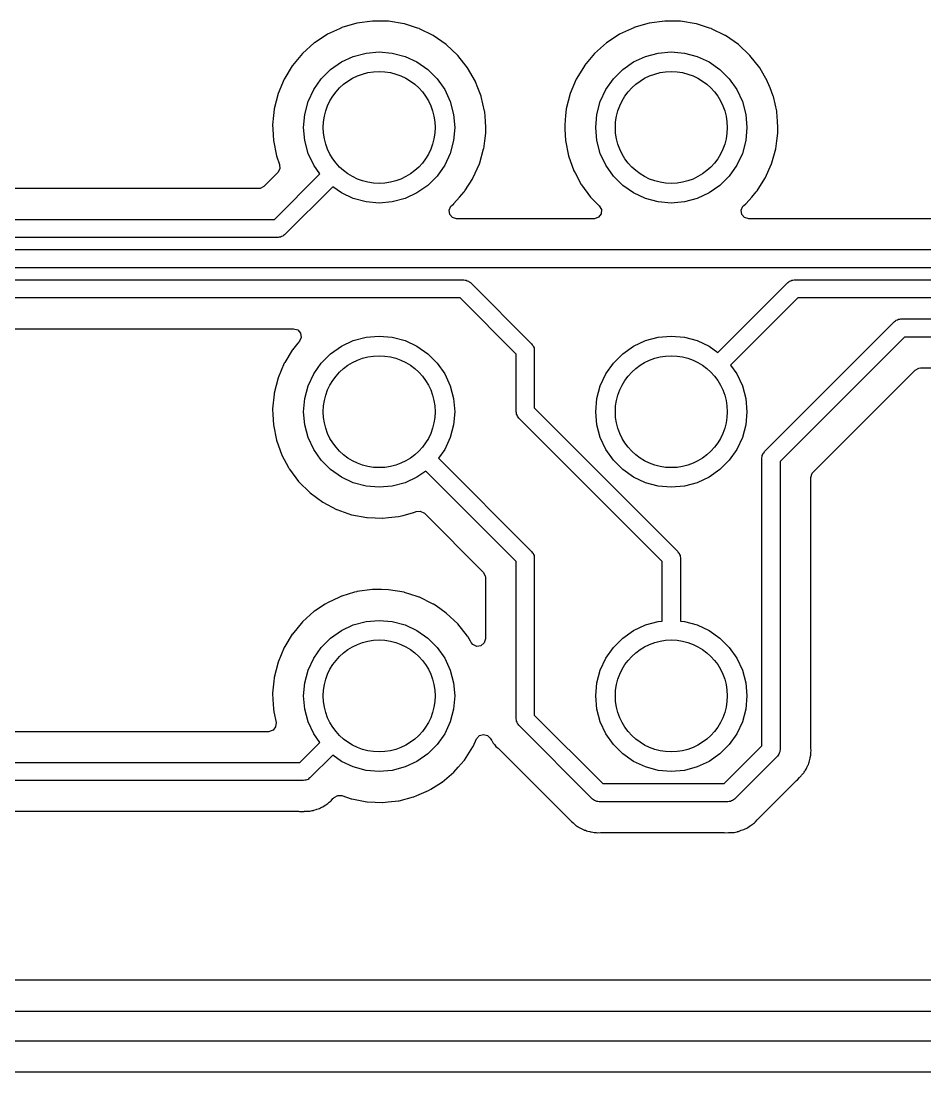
# Model space of a CAD drawing. Extents: x 123 to 292, y -246 to -33.
# Drawn here: x 199.18 to 214.13, y -161.03 to -143.65 of the extents above; entities that cross this region are included whole.
import ezdxf

# ---------------------------------------------------------------- set-up
doc = ezdxf.new("R2010")
doc.units = 0
doc.layers.add('BLACK', color=7, linetype='CONTINUOUS')

msp = doc.modelspace()

# ---------------------------------------------------------------- linework, layer by layer
at = {"layer": 'BLACK', "linetype": 'CONTINUOUS'}
for p, q in [((204.736, -143.689), (204.485, -143.762)), ((204.995, -143.654), (204.736, -143.689)), ((205, -143.654), (204.995, -143.654)), ((205.143, -143.656), (205, -143.654)), ((205, -143.654), (205, -143.654)), ((205.257, -143.657), (205.143, -143.656)), ((205.515, -143.699), (205.257, -143.657)), ((205.519, -143.701), (205.515, -143.699)), ((205.737, -143.771), (205.519, -143.701)), ((209.566, -143.689), (209.315, -143.762)), ((209.825, -143.654), (209.566, -143.689)), ((209.83, -143.654), (209.825, -143.654)), ((209.973, -143.656), (209.83, -143.654)), ((209.83, -143.654), (209.83, -143.654)), ((210.087, -143.657), (209.973, -143.656)), ((210.345, -143.699), (210.087, -143.657)), ((210.349, -143.701), (210.345, -143.699)), ((210.567, -143.771), (210.349, -143.701)), ((204.248, -143.872), (204.209, -143.897)), ((204.445, -143.781), (204.248, -143.872)), ((204.481, -143.764), (204.445, -143.781)), ((204.485, -143.762), (204.481, -143.764)), ((204.481, -143.764), (204.481, -143.764)), ((205.764, -143.779), (205.737, -143.771)), ((205.768, -143.781), (205.764, -143.779)), ((205.994, -143.893), (205.768, -143.781)), ((205.768, -143.781), (205.768, -143.781)), ((209.078, -143.872), (209.039, -143.897)), ((209.275, -143.781), (209.078, -143.872)), ((209.311, -143.764), (209.275, -143.781)), ((209.315, -143.762), (209.311, -143.764)), ((209.311, -143.764), (209.311, -143.764)), ((210.594, -143.779), (210.567, -143.771)), ((210.598, -143.781), (210.594, -143.779)), ((210.824, -143.893), (210.598, -143.781)), ((210.598, -143.781), (210.598, -143.781)), ((204.029, -144.015), (203.834, -144.189)), ((204.033, -144.012), (204.029, -144.015)), ((204.209, -143.897), (204.033, -144.012)), ((204.033, -144.012), (204.033, -144.012)), ((205.998, -143.895), (205.994, -143.893)), ((206.213, -144.044), (205.998, -143.895)), ((206.403, -144.223), (206.213, -144.044)), ((208.859, -144.015), (208.664, -144.189)), ((208.863, -144.012), (208.859, -144.015)), ((209.039, -143.897), (208.863, -144.012)), ((208.863, -144.012), (208.863, -144.012)), ((210.828, -143.895), (210.824, -143.893)), ((211.043, -144.044), (210.828, -143.895)), ((211.233, -144.223), (211.043, -144.044)), ((203.834, -144.189), (203.667, -144.39)), ((204.675, -144.239), (204.886, -144.183)), ((204.886, -144.183), (205.103, -144.164)), ((205.103, -144.164), (205.32, -144.183)), ((205.32, -144.183), (205.531, -144.239)), ((206.565, -144.428), (206.403, -144.223)), ((208.664, -144.189), (208.497, -144.39)), ((209.505, -144.239), (209.716, -144.183)), ((209.716, -144.183), (209.933, -144.164)), ((209.933, -144.164), (210.15, -144.183)), ((210.15, -144.183), (210.361, -144.239)), ((211.395, -144.428), (211.233, -144.223)), ((203.665, -144.394), (203.541, -144.598)), ((203.667, -144.39), (203.665, -144.394)), ((204.3, -144.456), (204.478, -144.331)), ((204.478, -144.331), (204.675, -144.239)), ((205.531, -144.239), (205.728, -144.331)), ((205.728, -144.331), (205.906, -144.456)), ((208.495, -144.394), (208.371, -144.598)), ((208.497, -144.39), (208.495, -144.394)), ((209.13, -144.456), (209.308, -144.331)), ((209.308, -144.331), (209.505, -144.239)), ((210.361, -144.239), (210.558, -144.331)), ((210.558, -144.331), (210.736, -144.456)), ((204.145, -144.611), (204.3, -144.456)), ((205.906, -144.456), (206.061, -144.611)), ((206.695, -144.655), (206.565, -144.428)), ((208.975, -144.611), (209.13, -144.456)), ((210.736, -144.456), (210.891, -144.611)), ((211.525, -144.655), (211.395, -144.428)), ((203.532, -144.613), (203.431, -144.854)), ((203.541, -144.598), (203.532, -144.613)), ((204.02, -144.789), (204.145, -144.611)), ((206.061, -144.611), (206.186, -144.789)), ((206.696, -144.659), (206.695, -144.655)), ((206.735, -144.76), (206.696, -144.659)), ((206.696, -144.659), (206.696, -144.659)), ((208.362, -144.613), (208.261, -144.854)), ((208.371, -144.598), (208.362, -144.613)), ((208.85, -144.789), (208.975, -144.611)), ((210.891, -144.611), (211.016, -144.789)), ((211.526, -144.659), (211.525, -144.655)), ((211.565, -144.76), (211.526, -144.659)), ((211.526, -144.659), (211.526, -144.659)), ((203.431, -144.854), (203.366, -145.108)), ((203.928, -144.986), (204.02, -144.789)), ((206.186, -144.789), (206.278, -144.986)), ((206.789, -144.898), (206.735, -144.76)), ((206.79, -144.903), (206.789, -144.898)), ((206.845, -145.145), (206.79, -144.903)), ((208.261, -144.854), (208.196, -145.108)), ((208.758, -144.986), (208.85, -144.789)), ((211.016, -144.789), (211.108, -144.986)), ((211.619, -144.898), (211.565, -144.76)), ((211.62, -144.903), (211.619, -144.898)), ((211.675, -145.145), (211.62, -144.903)), ((203.872, -145.197), (203.928, -144.986)), ((206.278, -144.986), (206.334, -145.197)), ((208.702, -145.197), (208.758, -144.986)), ((211.108, -144.986), (211.164, -145.197)), ((203.355, -145.218), (203.34, -145.368)), ((203.366, -145.112), (203.355, -145.218)), ((203.366, -145.108), (203.366, -145.112)), ((203.366, -145.112), (203.366, -145.112)), ((203.853, -145.414), (203.872, -145.197)), ((206.334, -145.197), (206.353, -145.414)), ((206.847, -145.153), (206.845, -145.145)), ((206.847, -145.158), (206.847, -145.153)), ((206.859, -145.308), (206.847, -145.158)), ((206.847, -145.158), (206.847, -145.158)), ((208.185, -145.218), (208.17, -145.368)), ((208.196, -145.112), (208.185, -145.218)), ((208.196, -145.108), (208.196, -145.112)), ((208.196, -145.112), (208.196, -145.112)), ((208.683, -145.414), (208.702, -145.197)), ((211.164, -145.197), (211.183, -145.414)), ((211.677, -145.153), (211.675, -145.145)), ((211.677, -145.158), (211.677, -145.153)), ((211.689, -145.308), (211.677, -145.158)), ((211.677, -145.158), (211.677, -145.158)), ((203.34, -145.368), (203.34, -145.373)), ((203.34, -145.373), (203.34, -145.373)), ((203.34, -145.373), (203.344, -145.44)), ((203.344, -145.44), (203.353, -145.629)), ((203.872, -145.631), (203.853, -145.414)), ((206.353, -145.414), (206.334, -145.631)), ((206.866, -145.414), (206.859, -145.308)), ((206.864, -145.506), (206.866, -145.414)), ((208.17, -145.368), (208.17, -145.373)), ((208.17, -145.373), (208.17, -145.373)), ((208.17, -145.373), (208.174, -145.44)), ((208.174, -145.44), (208.183, -145.629)), ((208.702, -145.631), (208.683, -145.414)), ((211.183, -145.414), (211.164, -145.631)), ((211.696, -145.414), (211.689, -145.308)), ((211.694, -145.506), (211.696, -145.414)), ((206.848, -145.633), (206.864, -145.509)), ((206.864, -145.509), (206.864, -145.506)), ((206.864, -145.509), (206.864, -145.509)), ((211.678, -145.633), (211.694, -145.509)), ((211.694, -145.509), (211.694, -145.506)), ((211.694, -145.509), (211.694, -145.509)), ((203.353, -145.629), (203.404, -145.885)), ((203.928, -145.842), (203.872, -145.631)), ((206.334, -145.631), (206.278, -145.842)), ((206.766, -145.997), (206.83, -145.77)), ((206.83, -145.77), (206.831, -145.766)), ((206.83, -145.77), (206.83, -145.77)), ((206.831, -145.766), (206.848, -145.633)), ((208.183, -145.629), (208.234, -145.885)), ((208.758, -145.842), (208.702, -145.631)), ((211.164, -145.631), (211.108, -145.842)), ((211.596, -145.997), (211.66, -145.77)), ((211.66, -145.77), (211.661, -145.766)), ((211.66, -145.77), (211.66, -145.77)), ((211.661, -145.766), (211.678, -145.633)), ((203.404, -145.885), (203.455, -146.028)), ((204.02, -146.039), (203.928, -145.842)), ((206.278, -145.842), (206.186, -146.039)), ((208.234, -145.885), (208.322, -146.131)), ((208.85, -146.039), (208.758, -145.842)), ((211.108, -145.842), (211.016, -146.039)), ((203.459, -146.099), (203.426, -146.16)), ((203.455, -146.028), (203.459, -146.099)), ((204.122, -146.183), (204.02, -146.039)), ((206.186, -146.039), (206.061, -146.217)), ((206.653, -146.255), (206.76, -146.017)), ((206.76, -146.017), (206.766, -145.997)), ((208.322, -146.131), (208.341, -146.166)), ((208.975, -146.217), (208.85, -146.039)), ((211.016, -146.039), (210.891, -146.217)), ((211.483, -146.255), (211.59, -146.017)), ((211.59, -146.017), (211.596, -145.997)), ((203.426, -146.16), (203.197, -146.389)), ((203.37, -146.934), (204.122, -146.183)), ((206.061, -146.217), (205.906, -146.372)), ((206.52, -146.461), (206.65, -146.259)), ((206.65, -146.259), (206.653, -146.255)), ((208.341, -146.166), (208.443, -146.357)), ((209.13, -146.372), (208.975, -146.217)), ((210.891, -146.217), (210.736, -146.372)), ((211.35, -146.461), (211.48, -146.259)), ((211.48, -146.259), (211.483, -146.255)), ((203.108, -146.426), (190.403, -146.426)), ((203.134, -146.423), (203.108, -146.426)), ((203.197, -146.389), (203.134, -146.423)), ((204.334, -146.395), (203.539, -147.191)), ((204.478, -146.497), (204.334, -146.395)), ((205.906, -146.372), (205.728, -146.497)), ((206.432, -146.565), (206.508, -146.479)), ((206.508, -146.479), (206.511, -146.475)), ((206.508, -146.479), (206.508, -146.479)), ((206.511, -146.475), (206.52, -146.461)), ((208.443, -146.357), (208.446, -146.361)), ((208.446, -146.361), (208.449, -146.365)), ((208.449, -146.365), (208.449, -146.365)), ((208.449, -146.365), (208.599, -146.567)), ((209.308, -146.497), (209.13, -146.372)), ((210.736, -146.372), (210.558, -146.497)), ((211.262, -146.565), (211.338, -146.479)), ((211.338, -146.479), (211.341, -146.475)), ((211.338, -146.479), (211.338, -146.479)), ((211.341, -146.475), (211.35, -146.461)), ((204.675, -146.589), (204.478, -146.497)), ((204.886, -146.645), (204.675, -146.589)), ((205.103, -146.664), (204.886, -146.645)), ((205.32, -146.645), (205.103, -146.664)), ((205.531, -146.589), (205.32, -146.645)), ((205.728, -146.497), (205.531, -146.589)), ((206.339, -146.672), (206.432, -146.565)), ((208.599, -146.567), (208.599, -146.567)), ((208.599, -146.567), (208.602, -146.571)), ((208.602, -146.571), (208.605, -146.574)), ((208.605, -146.574), (208.605, -146.574)), ((208.605, -146.574), (208.742, -146.71)), ((209.505, -146.589), (209.308, -146.497)), ((209.716, -146.645), (209.505, -146.589)), ((209.933, -146.664), (209.716, -146.645)), ((210.15, -146.645), (209.933, -146.664)), ((210.361, -146.589), (210.15, -146.645)), ((210.558, -146.497), (210.361, -146.589)), ((211.169, -146.672), (211.262, -146.565)), ((206.258, -146.782), (206.288, -146.717)), ((206.269, -146.852), (206.258, -146.782)), ((206.288, -146.717), (206.302, -146.703)), ((206.302, -146.703), (206.335, -146.675)), ((206.335, -146.675), (206.339, -146.672)), ((206.335, -146.675), (206.335, -146.675)), ((208.772, -146.843), (208.73, -146.9)), ((208.742, -146.71), (208.777, -146.772)), ((208.777, -146.772), (208.772, -146.843)), ((211.088, -146.782), (211.118, -146.717)), ((211.099, -146.852), (211.088, -146.782)), ((211.118, -146.717), (211.132, -146.703)), ((211.132, -146.703), (211.165, -146.675)), ((211.165, -146.675), (211.169, -146.672)), ((211.165, -146.675), (211.165, -146.675)), ((187.849, -146.934), (203.37, -146.934)), ((206.315, -146.905), (206.269, -146.852)), ((206.383, -146.925), (206.315, -146.905)), ((208.654, -146.925), (206.383, -146.925)), ((208.663, -146.925), (208.654, -146.925)), ((208.73, -146.9), (208.663, -146.925)), ((211.145, -146.905), (211.099, -146.852)), ((211.213, -146.925), (211.145, -146.905)), ((224.43, -146.925), (211.213, -146.925)), ((203.539, -147.191), (203.521, -147.2)), ((203.433, -147.234), (187.787, -147.234)), ((203.452, -147.229), (203.433, -147.234)), ((203.471, -147.229), (203.452, -147.229)), ((203.488, -147.219), (203.471, -147.229)), ((203.508, -147.214), (203.488, -147.219)), ((203.521, -147.2), (203.508, -147.214)), ((187.575, -147.434), (224.692, -147.434)), ((224.755, -147.734), (187.513, -147.734)), ((187.312, -147.933), (206.503, -147.933)), ((206.503, -147.933), (206.523, -147.939)), ((206.523, -147.939), (206.542, -147.939)), ((206.542, -147.939), (206.559, -147.948)), ((206.559, -147.948), (206.578, -147.954)), ((206.578, -147.954), (206.592, -147.968)), ((206.592, -147.968), (206.61, -147.977)), ((206.61, -147.977), (207.624, -148.992)), ((210.702, -149.133), (211.857, -147.977)), ((211.857, -147.977), (211.875, -147.968)), ((211.875, -147.968), (211.889, -147.954)), ((211.889, -147.954), (211.908, -147.948)), ((211.908, -147.948), (211.925, -147.939)), ((211.925, -147.939), (211.944, -147.939)), ((211.944, -147.939), (211.964, -147.933)), ((211.964, -147.933), (224.899, -147.933)), ((206.441, -148.233), (187.25, -148.233)), ((207.368, -149.16), (206.441, -148.233)), ((212.026, -148.233), (210.914, -149.345)), ((224.962, -148.233), (212.026, -148.233)), ((213.709, -148.585), (213.728, -148.58)), ((213.728, -148.58), (225.036, -148.58)), ((187.287, -148.742), (203.688, -148.742)), ((203.688, -148.742), (203.756, -148.762)), ((211.476, -150.77), (213.622, -148.624)), ((213.622, -148.624), (213.639, -148.614)), ((213.639, -148.614), (213.653, -148.6)), ((213.653, -148.6), (213.672, -148.595)), ((213.672, -148.595), (213.689, -148.585)), ((213.689, -148.585), (213.709, -148.585)), ((203.756, -148.762), (203.803, -148.816)), ((203.813, -148.886), (203.785, -148.949)), ((203.803, -148.816), (203.813, -148.886)), ((204.675, -148.939), (204.886, -148.883)), ((204.886, -148.883), (205.103, -148.864)), ((205.103, -148.864), (205.32, -148.883)), ((205.32, -148.883), (205.531, -148.939)), ((209.505, -148.939), (209.716, -148.883)), ((209.716, -148.883), (209.933, -148.864)), ((209.933, -148.864), (210.15, -148.883)), ((210.15, -148.883), (210.361, -148.939)), ((213.79, -148.88), (211.732, -150.938)), ((225.038, -148.88), (213.79, -148.88)), ((203.665, -149.094), (203.541, -149.298)), ((203.667, -149.09), (203.665, -149.094)), ((203.757, -148.982), (203.667, -149.09)), ((203.785, -148.949), (203.757, -148.982)), ((204.3, -149.156), (204.478, -149.031)), ((204.478, -149.031), (204.675, -148.939)), ((205.531, -148.939), (205.728, -149.031)), ((205.728, -149.031), (205.906, -149.156)), ((207.624, -148.992), (207.634, -149.009)), ((207.634, -149.009), (207.648, -149.023)), ((207.648, -149.023), (207.653, -149.042)), ((207.653, -149.042), (207.663, -149.059)), ((207.663, -149.059), (207.663, -149.079)), ((207.663, -149.079), (207.668, -149.098)), ((207.668, -149.098), (207.668, -150.052)), ((209.13, -149.156), (209.308, -149.031)), ((209.308, -149.031), (209.505, -148.939)), ((210.361, -148.939), (210.558, -149.031)), ((210.558, -149.031), (210.702, -149.133)), ((204.145, -149.311), (204.3, -149.156)), ((205.906, -149.156), (206.061, -149.311)), ((207.368, -150.114), (207.368, -149.16)), ((208.975, -149.311), (209.13, -149.156)), ((203.532, -149.313), (203.431, -149.554)), ((203.541, -149.298), (203.532, -149.313)), ((204.02, -149.489), (204.145, -149.311)), ((206.061, -149.311), (206.186, -149.489)), ((208.85, -149.489), (208.975, -149.311)), ((210.914, -149.345), (211.016, -149.489)), ((212.277, -151.112), (213.964, -149.426)), ((213.964, -149.426), (214.026, -149.392)), ((214.026, -149.392), (214.053, -149.389)), ((214.053, -149.389), (224.687, -149.389)), ((203.431, -149.554), (203.366, -149.808)), ((203.928, -149.686), (204.02, -149.489)), ((206.186, -149.489), (206.278, -149.686)), ((208.758, -149.686), (208.85, -149.489)), ((211.016, -149.489), (211.108, -149.686)), ((203.872, -149.897), (203.928, -149.686)), ((206.278, -149.686), (206.334, -149.897)), ((208.702, -149.897), (208.758, -149.686)), ((211.108, -149.686), (211.164, -149.897)), ((203.365, -149.822), (203.34, -150.068)), ((203.366, -149.812), (203.365, -149.822)), ((203.366, -149.808), (203.366, -149.812)), ((203.366, -149.812), (203.366, -149.812)), ((203.853, -150.114), (203.872, -149.897)), ((206.334, -149.897), (206.353, -150.114)), ((208.683, -150.114), (208.702, -149.897)), ((211.164, -149.897), (211.183, -150.114)), ((203.34, -150.068), (203.34, -150.073)), ((203.34, -150.073), (203.34, -150.073)), ((203.34, -150.073), (203.345, -150.16)), ((203.872, -150.331), (203.853, -150.114)), ((206.353, -150.114), (206.334, -150.331)), ((207.373, -150.133), (207.368, -150.114)), ((207.373, -150.153), (207.373, -150.133)), ((207.668, -150.052), (210.039, -152.423)), ((208.702, -150.331), (208.683, -150.114)), ((211.183, -150.114), (211.164, -150.331)), ((203.345, -150.16), (203.353, -150.329)), ((207.383, -150.17), (207.373, -150.153)), ((207.388, -150.189), (207.383, -150.17)), ((207.402, -150.203), (207.388, -150.189)), ((207.412, -150.22), (207.402, -150.203)), ((209.783, -152.591), (207.412, -150.22)), ((203.353, -150.329), (203.404, -150.585)), ((203.928, -150.542), (203.872, -150.331)), ((206.334, -150.331), (206.278, -150.542)), ((208.758, -150.542), (208.702, -150.331)), ((211.164, -150.331), (211.108, -150.542)), ((203.404, -150.585), (203.492, -150.831)), ((204.02, -150.739), (203.928, -150.542)), ((206.278, -150.542), (206.186, -150.739)), ((208.85, -150.739), (208.758, -150.542)), ((211.108, -150.542), (211.016, -150.739)), ((203.492, -150.831), (203.494, -150.835)), ((203.494, -150.835), (203.604, -151.039)), ((204.145, -150.917), (204.02, -150.739)), ((206.186, -150.739), (206.084, -150.883)), ((208.975, -150.917), (208.85, -150.739)), ((211.016, -150.739), (210.891, -150.917)), ((211.437, -150.837), (211.447, -150.82)), ((211.437, -150.857), (211.437, -150.837)), ((211.447, -150.82), (211.452, -150.801)), ((211.452, -150.801), (211.466, -150.787)), ((211.466, -150.787), (211.476, -150.77)), ((204.3, -151.072), (204.145, -150.917)), ((206.084, -150.883), (207.624, -152.423)), ((209.13, -151.072), (208.975, -150.917)), ((210.891, -150.917), (210.736, -151.072)), ((211.432, -150.876), (211.437, -150.857)), ((211.432, -155.64), (211.432, -150.876)), ((211.732, -150.938), (211.732, -155.702)), ((203.604, -151.039), (203.616, -151.061)), ((203.616, -151.061), (203.619, -151.065)), ((203.619, -151.065), (203.619, -151.065)), ((203.619, -151.065), (203.769, -151.267)), ((204.478, -151.197), (204.3, -151.072)), ((205.872, -151.095), (205.728, -151.197)), ((207.368, -152.591), (205.872, -151.095)), ((209.308, -151.197), (209.13, -151.072)), ((210.736, -151.072), (210.558, -151.197)), ((212.24, -151.201), (212.261, -151.133)), ((212.261, -151.133), (212.277, -151.112)), ((203.769, -151.267), (203.769, -151.267)), ((203.769, -151.267), (203.772, -151.271)), ((203.772, -151.271), (203.775, -151.274)), ((203.775, -151.274), (203.775, -151.274)), ((203.775, -151.274), (203.954, -151.452)), ((204.675, -151.289), (204.478, -151.197)), ((204.886, -151.345), (204.675, -151.289)), ((205.103, -151.364), (204.886, -151.345)), ((205.32, -151.345), (205.103, -151.364)), ((205.531, -151.289), (205.32, -151.345)), ((205.728, -151.197), (205.531, -151.289)), ((209.505, -151.289), (209.308, -151.197)), ((209.716, -151.345), (209.505, -151.289)), ((209.933, -151.364), (209.716, -151.345)), ((210.15, -151.345), (209.933, -151.364)), ((210.361, -151.289), (210.15, -151.345)), ((210.558, -151.197), (210.361, -151.289)), ((212.24, -155.665), (212.24, -151.201)), ((203.954, -151.452), (203.958, -151.455)), ((203.958, -151.455), (203.962, -151.458)), ((203.962, -151.458), (203.962, -151.458)), ((203.962, -151.458), (204.065, -151.533)), ((204.065, -151.533), (204.169, -151.609)), ((204.169, -151.609), (204.173, -151.612)), ((204.173, -151.612), (204.173, -151.612)), ((204.173, -151.612), (204.396, -151.729)), ((204.396, -151.729), (204.396, -151.729)), ((204.396, -151.729), (204.4, -151.731)), ((204.4, -151.731), (204.647, -151.817)), ((204.647, -151.817), (204.651, -151.818)), ((204.651, -151.818), (204.899, -151.865)), ((204.899, -151.865), (204.899, -151.865)), ((204.899, -151.865), (204.903, -151.866)), ((204.903, -151.866), (205.034, -151.871)), ((205.034, -151.871), (205.16, -151.876)), ((205.16, -151.876), (205.16, -151.876)), ((205.16, -151.876), (205.165, -151.876)), ((205.165, -151.876), (205.256, -151.866)), ((205.256, -151.866), (205.42, -151.848)), ((205.42, -151.848), (205.42, -151.848)), ((205.42, -151.848), (205.424, -151.848)), ((205.424, -151.848), (205.5, -151.828)), ((205.5, -151.828), (205.673, -151.783)), ((205.673, -151.783), (205.677, -151.781)), ((205.677, -151.781), (205.712, -151.766)), ((205.712, -151.766), (205.782, -151.758)), ((205.782, -151.758), (205.851, -151.793)), ((205.851, -151.793), (206.823, -152.765)), ((207.624, -152.423), (207.634, -152.44)), ((207.634, -152.44), (207.648, -152.454)), ((207.648, -152.454), (207.653, -152.473)), ((207.653, -152.473), (207.663, -152.49)), ((207.663, -152.49), (207.663, -152.51)), ((207.663, -152.51), (207.668, -152.529)), ((207.668, -152.529), (207.668, -155.132)), ((210.039, -152.423), (210.049, -152.44)), ((210.049, -152.44), (210.063, -152.454)), ((210.063, -152.454), (210.068, -152.473)), ((210.068, -152.473), (210.078, -152.49)), ((210.078, -152.49), (210.078, -152.51)), ((210.078, -152.51), (210.083, -152.529)), ((210.083, -152.529), (210.083, -153.577)), ((207.368, -155.194), (207.368, -152.591)), ((209.783, -153.577), (209.783, -152.591)), ((206.823, -152.765), (206.857, -152.827)), ((206.857, -152.827), (206.859, -152.854)), ((206.859, -152.854), (206.859, -153.869)), ((204.697, -153.1), (204.485, -153.162)), ((204.732, -153.09), (204.697, -153.1)), ((204.736, -153.089), (204.732, -153.09)), ((204.732, -153.09), (204.732, -153.09)), ((204.995, -153.054), (204.736, -153.089)), ((205, -153.054), (204.995, -153.054)), ((205.143, -153.056), (205, -153.054)), ((205, -153.054), (205, -153.054)), ((205.257, -153.057), (205.143, -153.056)), ((205.515, -153.099), (205.257, -153.057)), ((205.519, -153.101), (205.515, -153.099)), ((204.248, -153.272), (204.209, -153.297)), ((204.445, -153.181), (204.248, -153.272)), ((204.481, -153.164), (204.445, -153.181)), ((204.485, -153.162), (204.481, -153.164)), ((204.481, -153.164), (204.481, -153.164)), ((205.731, -153.169), (205.519, -153.101)), ((205.764, -153.179), (205.731, -153.169)), ((205.768, -153.181), (205.764, -153.179)), ((205.986, -153.289), (205.768, -153.181)), ((205.768, -153.181), (205.768, -153.181)), ((204.029, -153.415), (203.834, -153.589)), ((204.033, -153.412), (204.029, -153.415)), ((204.209, -153.297), (204.033, -153.412)), ((204.033, -153.412), (204.033, -153.412)), ((205.998, -153.295), (205.986, -153.289)), ((206.002, -153.297), (205.998, -153.295)), ((206.043, -153.326), (206.002, -153.297)), ((206.002, -153.297), (206.002, -153.297)), ((206.213, -153.444), (206.043, -153.326)), ((206.403, -153.623), (206.213, -153.444)), ((203.834, -153.589), (203.667, -153.79)), ((204.675, -153.639), (204.886, -153.583)), ((204.886, -153.583), (205.103, -153.564)), ((205.103, -153.564), (205.32, -153.583)), ((205.32, -153.583), (205.531, -153.639)), ((209.505, -153.639), (209.716, -153.583)), ((209.716, -153.583), (209.783, -153.577)), ((210.083, -153.577), (210.15, -153.583)), ((210.15, -153.583), (210.361, -153.639)), ((203.665, -153.794), (203.541, -153.998)), ((203.667, -153.79), (203.665, -153.794)), ((204.3, -153.856), (204.478, -153.731)), ((204.478, -153.731), (204.675, -153.639)), ((205.531, -153.639), (205.728, -153.731)), ((205.728, -153.731), (205.906, -153.856)), ((206.565, -153.828), (206.403, -153.623)), ((209.13, -153.856), (209.308, -153.731)), ((209.308, -153.731), (209.505, -153.639)), ((210.361, -153.639), (210.558, -153.731)), ((210.558, -153.731), (210.736, -153.856)), ((204.145, -154.011), (204.3, -153.856)), ((205.906, -153.856), (206.061, -154.011)), ((206.567, -153.832), (206.565, -153.828)), ((206.59, -153.872), (206.567, -153.832)), ((206.567, -153.832), (206.567, -153.832)), ((206.61, -153.907), (206.59, -153.872)), ((206.624, -153.931), (206.61, -153.907)), ((206.651, -153.964), (206.624, -153.931)), ((206.716, -153.994), (206.651, -153.964)), ((206.839, -153.937), (206.786, -153.983)), ((206.859, -153.869), (206.839, -153.937)), ((208.975, -154.011), (209.13, -153.856)), ((210.736, -153.856), (210.891, -154.011)), ((203.532, -154.013), (203.431, -154.254)), ((203.541, -153.998), (203.532, -154.013)), ((204.02, -154.189), (204.145, -154.011)), ((206.061, -154.011), (206.186, -154.189)), ((206.786, -153.983), (206.716, -153.994)), ((208.85, -154.189), (208.975, -154.011)), ((210.891, -154.011), (211.016, -154.189)), ((203.431, -154.254), (203.366, -154.508)), ((203.928, -154.386), (204.02, -154.189)), ((206.186, -154.189), (206.278, -154.386)), ((208.758, -154.386), (208.85, -154.189)), ((211.016, -154.189), (211.108, -154.386)), ((203.872, -154.597), (203.928, -154.386)), ((206.278, -154.386), (206.334, -154.597)), ((208.702, -154.597), (208.758, -154.386)), ((211.108, -154.386), (211.164, -154.597)), ((203.36, -154.572), (203.34, -154.768)), ((203.366, -154.512), (203.36, -154.572)), ((203.366, -154.508), (203.366, -154.512)), ((203.366, -154.512), (203.366, -154.512)), ((203.853, -154.814), (203.872, -154.597)), ((206.334, -154.597), (206.353, -154.814)), ((208.683, -154.814), (208.702, -154.597)), ((211.164, -154.597), (211.183, -154.814)), ((203.34, -154.768), (203.34, -154.773)), ((203.34, -154.773), (203.34, -154.773)), ((203.34, -154.773), (203.345, -154.875)), ((203.872, -155.031), (203.853, -154.814)), ((206.353, -154.814), (206.334, -155.031)), ((208.702, -155.031), (208.683, -154.814)), ((211.183, -154.814), (211.164, -155.031)), ((203.345, -154.875), (203.353, -155.029)), ((203.353, -155.029), (203.363, -155.079)), ((203.363, -155.079), (203.398, -155.255)), ((203.928, -155.242), (203.872, -155.031)), ((206.334, -155.031), (206.278, -155.242)), ((207.668, -155.132), (208.8, -156.264)), ((208.758, -155.242), (208.702, -155.031)), ((211.164, -155.031), (211.108, -155.242)), ((203.391, -155.326), (203.348, -155.382)), ((203.398, -155.255), (203.391, -155.326)), ((204.02, -155.439), (203.928, -155.242)), ((206.278, -155.242), (206.186, -155.439)), ((207.373, -155.213), (207.368, -155.194)), ((207.373, -155.233), (207.373, -155.213)), ((207.383, -155.25), (207.373, -155.233)), ((207.388, -155.269), (207.383, -155.25)), ((207.402, -155.283), (207.388, -155.269)), ((207.412, -155.3), (207.402, -155.283)), ((208.632, -156.52), (207.412, -155.3)), ((208.85, -155.439), (208.758, -155.242)), ((211.108, -155.242), (211.016, -155.439)), ((203.274, -155.405), (191.582, -155.405)), ((203.348, -155.382), (203.274, -155.405)), ((204.122, -155.583), (204.02, -155.439)), ((206.186, -155.439), (206.061, -155.617)), ((206.656, -155.648), (206.712, -155.523)), ((206.712, -155.523), (206.759, -155.469)), ((206.759, -155.469), (206.827, -155.449)), ((206.827, -155.449), (206.895, -155.468)), ((206.895, -155.468), (206.936, -155.512)), ((206.936, -155.512), (206.936, -155.514)), ((206.936, -155.514), (206.96, -155.547)), ((208.975, -155.617), (208.85, -155.439)), ((211.016, -155.439), (210.891, -155.617)), ((203.791, -155.914), (204.122, -155.583)), ((206.061, -155.617), (205.906, -155.772)), ((206.511, -155.875), (206.653, -155.655)), ((206.653, -155.655), (206.656, -155.648)), ((206.96, -155.547), (206.964, -155.551)), ((206.964, -155.551), (206.97, -155.561)), ((206.97, -155.561), (206.99, -155.594)), ((206.99, -155.594), (206.99, -155.594)), ((206.99, -155.594), (206.994, -155.601)), ((206.994, -155.601), (207.009, -155.616)), ((207.009, -155.616), (207.022, -155.631)), ((207.022, -155.631), (207.034, -155.648)), ((207.034, -155.648), (207.054, -155.665)), ((207.054, -155.665), (207.07, -155.678)), ((207.07, -155.678), (207.079, -155.686)), ((207.079, -155.686), (208.214, -156.822)), ((209.13, -155.772), (208.975, -155.617)), ((210.891, -155.617), (210.736, -155.772)), ((210.808, -156.264), (211.432, -155.64)), ((211.732, -155.702), (211.727, -155.721)), ((212.241, -155.677), (212.24, -155.665)), ((212.245, -155.723), (212.241, -155.677)), ((204.334, -155.795), (203.959, -156.17)), ((204.478, -155.897), (204.334, -155.795)), ((205.906, -155.772), (205.728, -155.897)), ((206.409, -155.992), (206.508, -155.879)), ((206.508, -155.879), (206.511, -155.875)), ((206.508, -155.879), (206.508, -155.879)), ((209.308, -155.897), (209.13, -155.772)), ((210.736, -155.772), (210.558, -155.897)), ((211.688, -155.808), (210.976, -156.52)), ((211.698, -155.791), (211.688, -155.808)), ((211.712, -155.777), (211.698, -155.791)), ((211.717, -155.758), (211.712, -155.777)), ((211.727, -155.741), (211.717, -155.758)), ((211.727, -155.721), (211.727, -155.741)), ((212.219, -155.887), (212.227, -155.842)), ((212.227, -155.842), (212.229, -155.83)), ((212.229, -155.83), (212.239, -155.793)), ((212.239, -155.793), (212.24, -155.785)), ((212.24, -155.764), (212.242, -155.744)), ((212.24, -155.785), (212.24, -155.764)), ((212.242, -155.744), (212.245, -155.723)), ((189.654, -155.914), (203.791, -155.914)), ((204.675, -155.989), (204.478, -155.897)), ((204.886, -156.045), (204.675, -155.989)), ((205.103, -156.064), (204.886, -156.045)), ((205.32, -156.045), (205.103, -156.064)), ((205.531, -155.989), (205.32, -156.045)), ((205.728, -155.897), (205.531, -155.989)), ((206.339, -156.072), (206.409, -155.992)), ((209.505, -155.989), (209.308, -155.897)), ((209.716, -156.045), (209.505, -155.989)), ((209.933, -156.064), (209.716, -156.045)), ((210.15, -156.045), (209.933, -156.064)), ((210.361, -155.989), (210.15, -156.045)), ((210.558, -155.897), (210.361, -155.989)), ((212.14, -156.057), (212.148, -156.046)), ((212.148, -156.046), (212.153, -156.04)), ((212.153, -156.04), (212.16, -156.025)), ((212.16, -156.025), (212.172, -155.997)), ((212.172, -155.997), (212.177, -155.987)), ((212.177, -155.987), (212.195, -155.953)), ((212.195, -155.953), (212.199, -155.946)), ((212.195, -155.953), (212.195, -155.953)), ((212.199, -155.946), (212.204, -155.926)), ((212.204, -155.926), (212.211, -155.907)), ((212.211, -155.907), (212.219, -155.887)), ((203.853, -156.214), (189.592, -156.214)), ((203.872, -156.209), (203.853, -156.214)), ((203.892, -156.209), (203.872, -156.209)), ((203.909, -156.199), (203.892, -156.209)), ((203.928, -156.194), (203.909, -156.199)), ((203.942, -156.18), (203.928, -156.194)), ((203.959, -156.17), (203.942, -156.18)), ((206.143, -156.238), (206.335, -156.075)), ((206.335, -156.075), (206.339, -156.072)), ((206.335, -156.075), (206.335, -156.075)), ((211.362, -156.853), (211.99, -156.226)), ((211.99, -156.226), (211.998, -156.218)), ((211.998, -156.218), (212.005, -156.213)), ((211.998, -156.218), (211.998, -156.218)), ((212.005, -156.213), (212.018, -156.199)), ((212.018, -156.199), (212.054, -156.162)), ((212.054, -156.162), (212.056, -156.159)), ((212.056, -156.159), (212.077, -156.138)), ((212.077, -156.138), (212.08, -156.135)), ((212.08, -156.135), (212.087, -156.126)), ((212.087, -156.126), (212.119, -156.092)), ((212.119, -156.092), (212.123, -156.085)), ((212.123, -156.085), (212.129, -156.073)), ((212.129, -156.073), (212.14, -156.057)), ((205.723, -156.462), (205.88, -156.394)), ((205.88, -156.394), (205.917, -156.378)), ((205.917, -156.378), (205.956, -156.354)), ((205.956, -156.354), (206.136, -156.243)), ((206.136, -156.243), (206.14, -156.241)), ((206.136, -156.243), (206.136, -156.243)), ((206.14, -156.241), (206.143, -156.238)), ((206.143, -156.238), (206.143, -156.238)), ((208.8, -156.264), (210.808, -156.264)), ((204.26, -156.588), (204.275, -156.573)), ((204.275, -156.573), (204.29, -156.56)), ((204.29, -156.56), (204.301, -156.552)), ((204.301, -156.552), (204.307, -156.548)), ((204.307, -156.548), (204.337, -156.512)), ((204.337, -156.512), (204.345, -156.503)), ((204.345, -156.503), (204.357, -156.492)), ((204.357, -156.492), (204.419, -156.458)), ((204.419, -156.458), (204.487, -156.462)), ((204.487, -156.462), (204.642, -156.516)), ((204.642, -156.516), (204.647, -156.517)), ((204.647, -156.517), (204.651, -156.518)), ((204.651, -156.518), (204.899, -156.565)), ((204.899, -156.565), (204.899, -156.565)), ((204.899, -156.565), (204.903, -156.566)), ((204.903, -156.566), (205.034, -156.571)), ((205.034, -156.571), (205.16, -156.576)), ((205.165, -156.576), (205.252, -156.567)), ((205.252, -156.567), (205.42, -156.548)), ((205.42, -156.548), (205.42, -156.548)), ((205.42, -156.548), (205.424, -156.548)), ((205.424, -156.548), (205.431, -156.546)), ((205.431, -156.546), (205.673, -156.483)), ((205.673, -156.483), (205.677, -156.481)), ((205.673, -156.483), (205.673, -156.483)), ((205.677, -156.481), (205.723, -156.462)), ((208.649, -156.53), (208.632, -156.52)), ((208.663, -156.544), (208.649, -156.53)), ((208.682, -156.549), (208.663, -156.544)), ((208.699, -156.559), (208.682, -156.549)), ((208.719, -156.559), (208.699, -156.559)), ((208.738, -156.564), (208.719, -156.559)), ((210.87, -156.564), (208.738, -156.564)), ((210.889, -156.559), (210.87, -156.564)), ((210.909, -156.559), (210.889, -156.559)), ((210.926, -156.549), (210.909, -156.559)), ((210.945, -156.544), (210.926, -156.549)), ((210.959, -156.53), (210.945, -156.544)), ((210.976, -156.52), (210.959, -156.53)), ((189.873, -156.722), (203.771, -156.722)), ((203.771, -156.722), (203.783, -156.723)), ((203.783, -156.723), (203.783, -156.723)), ((203.783, -156.723), (203.791, -156.725)), ((203.791, -156.725), (203.861, -156.723)), ((203.861, -156.723), (203.865, -156.722)), ((203.865, -156.722), (203.894, -156.722)), ((203.894, -156.722), (203.899, -156.722)), ((203.899, -156.722), (203.911, -156.721)), ((203.911, -156.721), (203.957, -156.72)), ((203.957, -156.72), (203.977, -156.714)), ((203.977, -156.714), (203.997, -156.71)), ((203.997, -156.71), (204.004, -156.709)), ((204.004, -156.709), (204.01, -156.708)), ((204.01, -156.708), (204.018, -156.707)), ((204.01, -156.708), (204.01, -156.708)), ((204.018, -156.707), (204.025, -156.704)), ((204.025, -156.704), (204.061, -156.69)), ((204.025, -156.704), (204.025, -156.704)), ((204.061, -156.69), (204.072, -156.686)), ((204.072, -156.686), (204.117, -156.673)), ((204.117, -156.673), (204.135, -156.662)), ((204.135, -156.662), (204.153, -156.654)), ((204.153, -156.654), (204.173, -156.646)), ((204.173, -156.646), (204.21, -156.618)), ((204.21, -156.618), (204.22, -156.612)), ((204.22, -156.612), (204.253, -156.592)), ((204.253, -156.592), (204.26, -156.588)), ((204.253, -156.592), (204.253, -156.592)), ((205.16, -156.576), (205.16, -156.576)), ((205.16, -156.576), (205.165, -156.576)), ((208.214, -156.822), (208.222, -156.83)), ((208.222, -156.83), (208.227, -156.837)), ((208.227, -156.837), (208.232, -156.843)), ((208.232, -156.843), (208.232, -156.843)), ((208.232, -156.843), (208.278, -156.886)), ((208.278, -156.886), (208.281, -156.888)), ((208.281, -156.888), (208.302, -156.909)), ((208.302, -156.909), (208.305, -156.912)), ((208.305, -156.912), (208.314, -156.919)), ((208.314, -156.919), (208.348, -156.951)), ((211.277, -156.938), (211.292, -156.923)), ((211.292, -156.923), (211.307, -156.91)), ((211.307, -156.91), (211.324, -156.898)), ((211.324, -156.898), (211.354, -156.862)), ((211.354, -156.862), (211.362, -156.853)), ((208.348, -156.951), (208.355, -156.955)), ((208.355, -156.955), (208.355, -156.955)), ((208.355, -156.955), (208.367, -156.961)), ((208.367, -156.961), (208.383, -156.972)), ((208.383, -156.972), (208.393, -156.98)), ((208.393, -156.98), (208.4, -156.985)), ((208.4, -156.985), (208.407, -156.988)), ((208.407, -156.988), (208.407, -156.988)), ((208.407, -156.988), (208.443, -157.004)), ((208.443, -157.004), (208.453, -157.009)), ((208.453, -157.009), (208.485, -157.027)), ((208.485, -157.027), (208.494, -157.031)), ((208.494, -157.031), (208.514, -157.036)), ((208.514, -157.036), (208.533, -157.043)), ((208.533, -157.043), (208.553, -157.051)), ((208.553, -157.051), (208.588, -157.057)), ((208.588, -157.057), (208.598, -157.059)), ((208.598, -157.059), (208.61, -157.061)), ((208.61, -157.061), (208.635, -157.067)), ((208.635, -157.067), (208.655, -157.072)), ((208.655, -157.072), (208.676, -157.072)), ((208.676, -157.072), (208.696, -157.074)), ((208.696, -157.074), (208.717, -157.077)), ((208.717, -157.077), (208.763, -157.073)), ((208.763, -157.073), (208.775, -157.072)), ((208.775, -157.072), (210.788, -157.072)), ((210.788, -157.072), (210.8, -157.073)), ((210.8, -157.073), (210.8, -157.073)), ((210.8, -157.073), (210.808, -157.075)), ((210.808, -157.075), (210.878, -157.073)), ((210.878, -157.073), (210.882, -157.072)), ((210.882, -157.072), (210.911, -157.072)), ((210.911, -157.072), (210.916, -157.072)), ((210.916, -157.072), (210.928, -157.071)), ((210.928, -157.071), (210.974, -157.07)), ((210.974, -157.07), (210.994, -157.064)), ((210.994, -157.064), (211.014, -157.06)), ((211.014, -157.06), (211.021, -157.059)), ((211.021, -157.059), (211.027, -157.058)), ((211.027, -157.058), (211.035, -157.057)), ((211.027, -157.058), (211.027, -157.058)), ((211.035, -157.057), (211.042, -157.054)), ((211.042, -157.054), (211.078, -157.04)), ((211.042, -157.054), (211.042, -157.054)), ((211.078, -157.04), (211.089, -157.036)), ((211.089, -157.036), (211.134, -157.023)), ((211.134, -157.023), (211.152, -157.012)), ((211.152, -157.012), (211.17, -157.004)), ((211.17, -157.004), (211.19, -156.996)), ((211.19, -156.996), (211.227, -156.968)), ((211.227, -156.968), (211.237, -156.962)), ((211.237, -156.962), (211.27, -156.942)), ((211.27, -156.942), (211.277, -156.938)), ((211.27, -156.942), (211.27, -156.942)), ((225.31, -159.516), (190.516, -159.516)), ((190.449, -160.024), (225.323, -160.024)), ((225.22, -160.524), (190.608, -160.524)), ((191.109, -161.032), (214.669, -161.032))]:
    msp.add_line(p, q, dxfattribs=at)
at = {"layer": 'BLACK'}
for centre in [(205.103, -145.414), (209.933, -145.414), (205.103, -150.114), (209.933, -150.114), (205.103, -154.814), (209.933, -154.814)]:
    msp.add_circle(centre, 0.925, dxfattribs=at)

doc.saveas('drawing.dxf')
